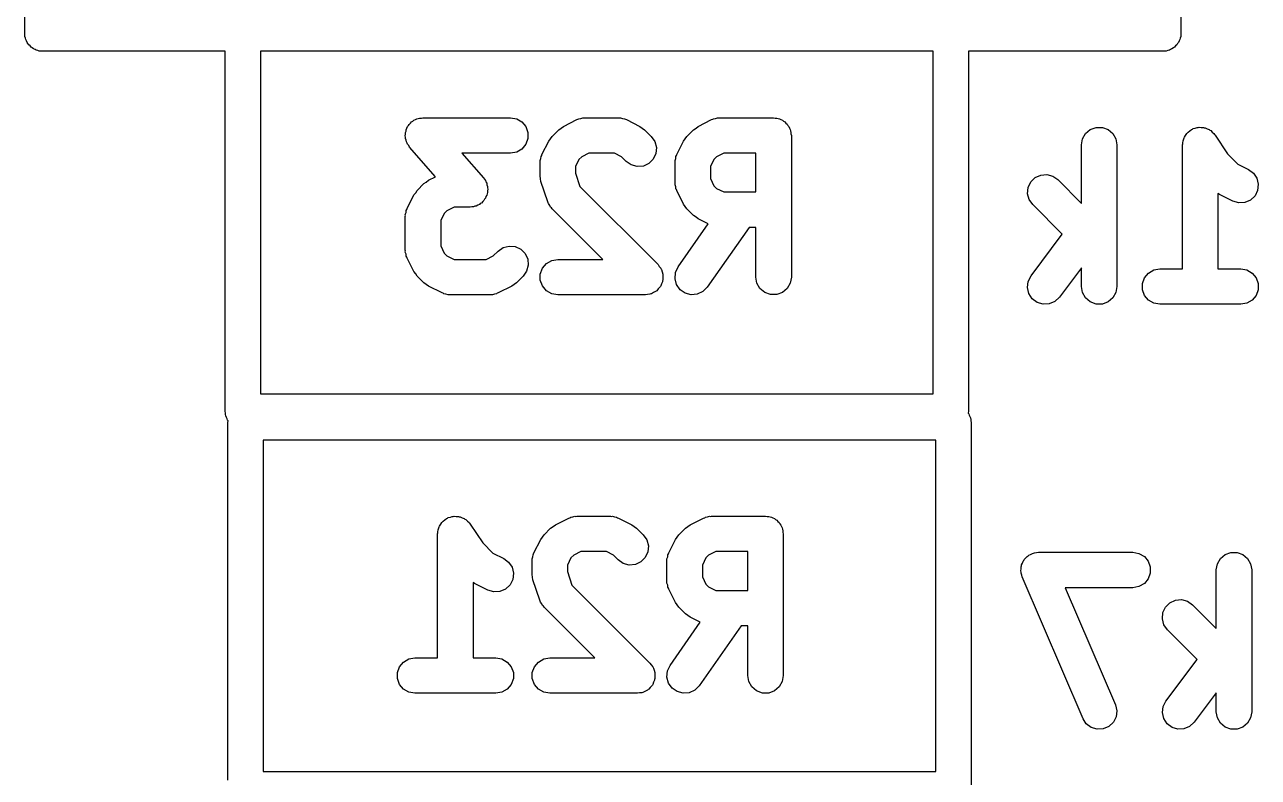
# Model space of a CAD drawing. Extents: x 100 to 214, y -112 to -50.
# Drawn here: x 137.38 to 142.6, y -91.55 to -88.36 of the extents above; entities that cross this region are included whole.
import ezdxf

# ---------------------------------------------------------------- set-up
doc = ezdxf.new("R2010")
doc.units = 0
doc.header["$MEASUREMENT"] = 0
doc.layers.add('BLACK', color=7, linetype='CONTINUOUS')

msp = doc.modelspace()

# ---------------------------------------------------------------- linework, layer by layer
at = {"layer": 'Black'}
for p, q in [((137.375, -88.4), (137.375, -82.4)), ((142.275, -82.4), (142.275, -88.4)), ((137.376, -88.4065), (137.375, -88.4)), ((142.275, -88.4), (142.274, -88.4065)), ((137.376, -88.413), (137.376, -88.4065)), ((137.378, -88.4192), (137.376, -88.413)), ((137.38, -88.4257), (137.378, -88.4192)), ((137.383, -88.4313), (137.38, -88.4257)), ((137.385, -88.4375), (137.383, -88.4313)), ((137.389, -88.4425), (137.385, -88.4375)), ((137.393, -88.4482), (137.389, -88.4425)), ((137.398, -88.4524), (137.393, -88.4482)), ((137.402, -88.4575), (137.398, -88.4524)), ((137.407, -88.4607), (137.402, -88.4575)), ((142.248, -88.4575), (142.243, -88.4607)), ((142.252, -88.4524), (142.248, -88.4575)), ((142.257, -88.4482), (142.252, -88.4524)), ((142.261, -88.4425), (142.257, -88.4482)), ((142.265, -88.4375), (142.261, -88.4425)), ((142.267, -88.4313), (142.265, -88.4375)), ((142.27, -88.4257), (142.267, -88.4313)), ((142.272, -88.4192), (142.27, -88.4257)), ((142.274, -88.413), (142.272, -88.4192)), ((142.274, -88.4065), (142.274, -88.413)), ((137.412, -88.465), (137.407, -88.4607)), ((137.419, -88.4672), (137.412, -88.465)), ((137.424, -88.4705), (137.419, -88.4672)), ((137.431, -88.4716), (137.424, -88.4705)), ((137.437, -88.4739), (137.431, -88.4716)), ((137.444, -88.4739), (137.437, -88.4739)), ((137.45, -88.475), (137.444, -88.4739)), ((138.225, -88.475), (137.45, -88.475)), ((138.225, -90), (138.225, -88.475)), ((141.225, -88.475), (138.375, -88.475)), ((138.375, -88.475), (138.375, -89.925)), ((141.225, -89.925), (141.225, -88.475)), ((142.2, -88.475), (141.375, -88.475)), ((141.375, -88.475), (141.375, -90)), ((142.206, -88.4739), (142.2, -88.475)), ((142.213, -88.4739), (142.206, -88.4739)), ((142.219, -88.4716), (142.213, -88.4739)), ((142.226, -88.4705), (142.219, -88.4716)), ((142.231, -88.4672), (142.226, -88.4705)), ((142.237, -88.465), (142.231, -88.4672)), ((142.243, -88.4607), (142.237, -88.465)), ((139.015, -88.774), (139.02, -88.7711)), ((139.02, -88.7711), (139.024, -88.7673)), ((139.024, -88.7673), (139.031, -88.7646)), ((139.031, -88.7646), (139.037, -88.761)), ((139.037, -88.761), (139.043, -88.7599)), ((139.043, -88.7599), (139.048, -88.7579)), ((139.048, -88.7579), (139.056, -88.7577)), ((139.056, -88.7577), (139.063, -88.7564)), ((139.063, -88.7564), (139.434, -88.7564)), ((139.434, -88.7564), (139.46, -88.761)), ((139.46, -88.761), (139.482, -88.774)), ((139.658, -88.7929), (139.715, -88.7643)), ((139.715, -88.7643), (139.719, -88.7631)), ((139.719, -88.7631), (139.723, -88.761)), ((139.723, -88.761), (139.732, -88.7594)), ((139.732, -88.7594), (139.74, -88.7569)), ((139.74, -88.7569), (139.744, -88.7572)), ((139.744, -88.7572), (139.749, -88.7564)), ((139.749, -88.7564), (139.891, -88.7564)), ((139.891, -88.7564), (139.896, -88.7572)), ((139.896, -88.7572), (139.9, -88.7569)), ((139.9, -88.7569), (139.908, -88.7594)), ((139.908, -88.7594), (139.917, -88.761)), ((139.917, -88.761), (139.921, -88.7631)), ((139.921, -88.7631), (139.925, -88.7643)), ((139.925, -88.7643), (139.982, -88.7929)), ((140.229, -88.7929), (140.286, -88.7643)), ((140.286, -88.7643), (140.291, -88.7631)), ((140.291, -88.7631), (140.294, -88.761)), ((140.294, -88.761), (140.303, -88.7594)), ((140.303, -88.7594), (140.311, -88.7569)), ((140.311, -88.7569), (140.316, -88.7572)), ((140.316, -88.7572), (140.32, -88.7564)), ((140.32, -88.7564), (140.549, -88.7564)), ((140.549, -88.7564), (140.555, -88.7576)), ((140.555, -88.7576), (140.562, -88.7576)), ((140.562, -88.7576), (140.568, -88.7598)), ((140.568, -88.7598), (140.574, -88.761)), ((140.574, -88.761), (140.58, -88.7642)), ((140.58, -88.7642), (140.586, -88.7665)), ((140.586, -88.7665), (140.591, -88.7707)), ((140.591, -88.7707), (140.597, -88.774)), ((138.989, -88.8184), (138.991, -88.813)), ((138.989, -88.8257), (138.989, -88.8184)), ((138.991, -88.813), (138.992, -88.8072)), ((138.992, -88.8072), (138.995, -88.8008)), ((138.995, -88.8008), (138.998, -88.7939)), ((138.998, -88.7939), (139.002, -88.7895)), ((139.002, -88.7895), (139.004, -88.7844)), ((139.004, -88.7844), (139.01, -88.7796)), ((139.01, -88.7796), (139.015, -88.774)), ((139.482, -88.774), (139.499, -88.7939)), ((139.499, -88.7939), (139.508, -88.8184)), ((139.508, -88.8184), (139.508, -88.8445)), ((139.61, -88.8355), (139.638, -88.807)), ((139.638, -88.807), (139.648, -88.8001)), ((139.648, -88.8001), (139.658, -88.7929)), ((139.982, -88.7929), (139.992, -88.8001)), ((139.992, -88.8001), (140.002, -88.807)), ((140.002, -88.807), (140.03, -88.8355)), ((140.181, -88.8355), (140.21, -88.807)), ((140.21, -88.807), (140.22, -88.8001)), ((140.22, -88.8001), (140.229, -88.7929)), ((140.597, -88.774), (140.601, -88.779)), ((140.601, -88.779), (140.606, -88.7832)), ((140.606, -88.7832), (140.609, -88.7889)), ((140.609, -88.7889), (140.614, -88.7939)), ((140.614, -88.7939), (140.616, -88.8001)), ((140.616, -88.8001), (140.619, -88.8058)), ((140.619, -88.8058), (140.62, -88.8122)), ((140.62, -88.8122), (140.622, -88.8184)), ((140.622, -88.8184), (140.622, -88.825)), ((141.858, -88.8458), (141.871, -88.8232)), ((141.871, -88.8232), (141.891, -88.8065)), ((141.891, -88.8065), (141.916, -88.7976)), ((141.916, -88.7976), (141.942, -88.7976)), ((141.942, -88.7976), (141.966, -88.8065)), ((141.966, -88.8065), (141.986, -88.8232)), ((141.986, -88.8232), (141.999, -88.8458)), ((142.295, -88.831), (142.3, -88.8232)), ((142.3, -88.8232), (142.303, -88.8205)), ((142.303, -88.8205), (142.305, -88.8172)), ((142.305, -88.8172), (142.313, -88.8122)), ((142.313, -88.8122), (142.32, -88.8065)), ((142.32, -88.8065), (142.324, -88.8051)), ((142.324, -88.8051), (142.327, -88.8027)), ((142.327, -88.8027), (142.336, -88.8006)), ((142.336, -88.8006), (142.344, -88.7976)), ((142.344, -88.7976), (142.348, -88.7976)), ((142.348, -88.7976), (142.352, -88.7966)), ((142.352, -88.7966), (142.361, -88.7976)), ((142.361, -88.7976), (142.37, -88.7976)), ((142.37, -88.7976), (142.374, -88.799)), ((142.374, -88.799), (142.378, -88.7994)), ((142.378, -88.7994), (142.386, -88.8034)), ((142.386, -88.8034), (142.395, -88.8065)), ((142.395, -88.8065), (142.398, -88.8091)), ((142.398, -88.8091), (142.402, -88.811)), ((142.402, -88.811), (142.408, -88.8175)), ((142.408, -88.8175), (142.415, -88.8232)), ((142.415, -88.8232), (142.417, -88.8268)), ((138.988, -88.833), (138.989, -88.8257)), ((138.989, -88.8387), (138.988, -88.833)), ((138.989, -88.8445), (138.989, -88.8387)), ((138.992, -88.8513), (138.989, -88.8445)), ((138.993, -88.8585), (138.992, -88.8513)), ((138.996, -88.8635), (138.993, -88.8585)), ((138.998, -88.8689), (138.996, -88.8635)), ((139.003, -88.8745), (138.998, -88.8689)), ((139.006, -88.8808), (139.003, -88.8745)), ((139.499, -88.8689), (139.482, -88.8889)), ((139.508, -88.8445), (139.499, -88.8689)), ((139.567, -88.9122), (139.596, -88.855)), ((139.596, -88.855), (139.603, -88.8454)), ((139.603, -88.8454), (139.61, -88.8355)), ((140.03, -88.8355), (140.045, -88.8569)), ((140.045, -88.8569), (140.052, -88.882)), ((140.139, -88.9122), (140.167, -88.855)), ((140.167, -88.855), (140.174, -88.8454)), ((140.174, -88.8454), (140.181, -88.8355)), ((140.622, -88.825), (140.624, -88.8314)), ((140.624, -88.8314), (140.624, -89.4314)), ((141.854, -88.8714), (141.858, -88.8458)), ((141.854, -89.1189), (141.854, -88.8714)), ((141.999, -88.8458), (142.004, -88.8714)), ((142.004, -88.8714), (142.004, -89.4714)), ((142.282, -88.8714), (142.283, -88.8673)), ((142.282, -89.3964), (142.282, -88.8714)), ((142.283, -88.8632), (142.285, -88.8546)), ((142.283, -88.8673), (142.283, -88.8632)), ((142.285, -88.8546), (142.287, -88.8458)), ((142.287, -88.8458), (142.289, -88.8422)), ((142.289, -88.8422), (142.29, -88.8382)), ((142.29, -88.8382), (142.295, -88.831)), ((142.417, -88.8268), (142.42, -88.8298)), ((142.42, -88.8298), (142.473, -88.9094)), ((139.116, -89.0065), (139.006, -88.8808)), ((139.434, -88.9064), (139.228, -88.9064)), ((139.228, -88.9064), (139.319, -89.0106)), ((139.46, -88.9019), (139.434, -88.9064)), ((139.482, -88.8889), (139.46, -88.9019)), ((139.562, -88.9287), (139.564, -88.9201)), ((139.564, -88.9201), (139.566, -88.9163)), ((139.566, -88.9163), (139.567, -88.9122)), ((139.736, -88.9216), (139.724, -88.933)), ((139.766, -88.9064), (139.736, -88.9216)), ((139.874, -88.9064), (139.766, -88.9064)), ((139.904, -88.9216), (139.874, -88.9064)), ((139.924, -88.9416), (139.904, -88.9216)), ((140.05, -88.908), (140.039, -88.9316)), ((140.052, -88.882), (140.05, -88.908)), ((140.134, -88.9287), (140.135, -88.9201)), ((140.135, -88.9201), (140.137, -88.9163)), ((140.137, -88.9163), (140.139, -88.9122)), ((140.307, -88.9216), (140.296, -88.933)), ((140.338, -88.9064), (140.307, -88.9216)), ((140.474, -88.9064), (140.338, -88.9064)), ((140.474, -89.0707), (140.474, -88.9064)), ((142.473, -88.9094), (142.516, -88.9526)), ((139.559, -88.9457), (139.56, -88.9415)), ((139.559, -89.0029), (139.559, -88.9457)), ((139.56, -88.9371), (139.562, -88.9287)), ((139.56, -88.9415), (139.56, -88.9371)), ((139.724, -88.933), (139.709, -88.9634)), ((139.709, -88.9634), (139.709, -88.9907)), ((139.945, -88.9565), (139.924, -88.9416)), ((139.971, -88.9633), (139.945, -88.9565)), ((139.997, -88.961), (139.971, -88.9633)), ((140.02, -88.95), (139.997, -88.961)), ((140.039, -88.9316), (140.02, -88.95)), ((140.131, -88.9371), (140.134, -88.9287)), ((140.131, -88.9415), (140.131, -88.9371)), ((140.131, -88.9457), (140.131, -88.9415)), ((140.131, -89.0314), (140.131, -88.9457)), ((140.296, -88.933), (140.281, -88.9634)), ((140.281, -88.9634), (140.281, -89.0137)), ((142.516, -88.9526), (142.562, -88.9758)), ((142.562, -88.9758), (142.583, -88.9913)), ((139.067, -89.0355), (139.077, -89.0286)), ((139.077, -89.0286), (139.086, -89.0215)), ((139.086, -89.0215), (139.116, -89.0065)), ((139.319, -89.0106), (139.323, -89.0169)), ((139.323, -89.0169), (139.328, -89.0225)), ((139.328, -89.0225), (139.33, -89.0279)), ((139.33, -89.0279), (139.333, -89.0329)), ((139.561, -89.0147), (139.559, -89.0029)), ((139.563, -89.0266), (139.561, -89.0147)), ((139.592, -89.1123), (139.563, -89.0266)), ((139.709, -88.9907), (139.728, -89.0481)), ((140.131, -89.0357), (140.131, -89.0314)), ((140.281, -89.0137), (140.296, -89.0441)), ((141.628, -89.052), (141.639, -89.0284)), ((141.639, -89.0284), (141.657, -89.01)), ((141.657, -89.01), (141.681, -88.999)), ((141.681, -88.999), (141.707, -88.9967)), ((141.707, -88.9967), (141.732, -89.0035)), ((141.732, -89.0035), (141.753, -89.0184)), ((141.753, -89.0184), (141.854, -89.1189)), ((142.583, -88.9913), (142.597, -89.013)), ((142.597, -89.013), (142.603, -89.0384)), ((138.996, -89.1407), (139.024, -89.0836)), ((139.024, -89.0836), (139.032, -89.0739)), ((139.032, -89.0739), (139.038, -89.0641)), ((139.038, -89.0641), (139.067, -89.0355)), ((139.334, -89.0842), (139.33, -89.0906)), ((139.333, -89.0329), (139.334, -89.0401)), ((139.334, -89.0401), (139.337, -89.047)), ((139.335, -89.0785), (139.334, -89.0842)), ((139.337, -89.073), (139.335, -89.0785)), ((139.337, -89.047), (139.337, -89.0528)), ((139.337, -89.0528), (139.338, -89.0584)), ((139.338, -89.0584), (139.337, -89.0657)), ((139.337, -89.0657), (139.337, -89.073)), ((139.728, -89.0481), (140.059, -89.3784)), ((140.131, -89.04), (140.131, -89.0357)), ((140.134, -89.0484), (140.131, -89.04)), ((140.135, -89.0571), (140.134, -89.0484)), ((140.137, -89.0608), (140.135, -89.0571)), ((140.139, -89.065), (140.137, -89.0608)), ((140.167, -89.1221), (140.139, -89.065)), ((140.296, -89.0441), (140.307, -89.0555)), ((140.307, -89.0555), (140.338, -89.0707)), ((140.338, -89.0707), (140.474, -89.0707)), ((141.625, -89.078), (141.628, -89.052)), ((141.632, -89.1031), (141.625, -89.078)), ((142.438, -89.0814), (142.432, -89.0771)), ((142.432, -89.0771), (142.432, -89.3964)), ((142.495, -89.1099), (142.438, -89.0814)), ((142.6, -89.0642), (142.589, -89.0875)), ((142.603, -89.0384), (142.6, -89.0642)), ((139.195, -89.135), (139.164, -89.1502)), ((139.263, -89.135), (139.195, -89.135)), ((139.27, -89.1337), (139.263, -89.135)), ((139.277, -89.1336), (139.27, -89.1337)), ((139.283, -89.1315), (139.277, -89.1336)), ((139.289, -89.1305), (139.283, -89.1315)), ((139.295, -89.1268), (139.289, -89.1305)), ((139.302, -89.1242), (139.295, -89.1268)), ((139.306, -89.1203), (139.302, -89.1242)), ((139.311, -89.1175), (139.306, -89.1203)), ((139.316, -89.1118), (139.311, -89.1175)), ((139.321, -89.107), (139.316, -89.1118)), ((139.324, -89.1019), (139.321, -89.107)), ((139.328, -89.0975), (139.324, -89.1019)), ((139.33, -89.0906), (139.328, -89.0975)), ((139.594, -89.1161), (139.592, -89.1123)), ((139.595, -89.1203), (139.594, -89.1161)), ((139.6, -89.1275), (139.595, -89.1203)), ((139.604, -89.1352), (139.6, -89.1275)), ((139.607, -89.1381), (139.604, -89.1352)), ((140.174, -89.1318), (140.167, -89.1221)), ((140.181, -89.1416), (140.174, -89.1318)), ((141.647, -89.1245), (141.632, -89.1031)), ((141.772, -89.2499), (141.647, -89.1245)), ((142.52, -89.1174), (142.495, -89.1099)), ((142.546, -89.1158), (142.52, -89.1174)), ((142.57, -89.1054), (142.546, -89.1158)), ((142.589, -89.0875), (142.57, -89.1054)), ((138.988, -89.1657), (138.991, -89.1573)), ((138.989, -89.17), (138.988, -89.1657)), ((138.988, -89.1743), (138.989, -89.17)), ((138.988, -89.3171), (138.988, -89.1743)), ((138.991, -89.1573), (138.992, -89.1486)), ((138.992, -89.1486), (138.995, -89.1449)), ((138.995, -89.1449), (138.996, -89.1407)), ((139.153, -89.1616), (139.138, -89.192)), ((139.164, -89.1502), (139.153, -89.1616)), ((139.61, -89.1416), (139.607, -89.1381)), ((139.825, -89.3564), (139.61, -89.1416)), ((140.21, -89.1702), (140.181, -89.1416)), ((140.22, -89.1771), (140.21, -89.1702)), ((140.229, -89.1842), (140.22, -89.1771)), ((140.272, -89.2057), (140.229, -89.1842)), ((139.138, -89.192), (139.138, -89.2994)), ((140.144, -89.3884), (140.272, -89.2057)), ((140.445, -89.2207), (140.267, -89.4744)), ((140.474, -89.2207), (140.445, -89.2207)), ((140.474, -89.4314), (140.474, -89.2207)), ((141.64, -89.4264), (141.772, -89.2499)), ((138.989, -89.3214), (138.988, -89.3171)), ((138.988, -89.3257), (138.989, -89.3214)), ((138.991, -89.3341), (138.988, -89.3257)), ((138.992, -89.3428), (138.991, -89.3341)), ((138.995, -89.3465), (138.992, -89.3428)), ((138.996, -89.3507), (138.995, -89.3465)), ((139.138, -89.2994), (139.153, -89.3299)), ((139.153, -89.3299), (139.164, -89.3412)), ((139.164, -89.3412), (139.195, -89.3564)), ((139.331, -89.3564), (139.361, -89.3412)), ((139.361, -89.3412), (139.381, -89.3213)), ((139.381, -89.3213), (139.403, -89.3063)), ((139.403, -89.3063), (139.428, -89.2996)), ((139.428, -89.2996), (139.454, -89.3018)), ((139.454, -89.3018), (139.477, -89.3128)), ((139.477, -89.3128), (139.496, -89.3313)), ((139.496, -89.3313), (139.507, -89.3549)), ((139.024, -89.4078), (138.996, -89.3507)), ((139.195, -89.3564), (139.331, -89.3564)), ((139.509, -89.3808), (139.502, -89.406)), ((139.507, -89.3549), (139.509, -89.3808)), ((139.56, -89.4184), (139.569, -89.3939)), ((139.569, -89.3939), (139.586, -89.374)), ((139.586, -89.374), (139.609, -89.361)), ((139.609, -89.361), (139.634, -89.3564)), ((139.634, -89.3564), (139.825, -89.3564)), ((140.059, -89.3784), (140.064, -89.3864)), ((140.064, -89.3864), (140.071, -89.3939)), ((140.071, -89.3939), (140.072, -89.397)), ((140.072, -89.397), (140.074, -89.3997)), ((140.133, -89.412), (140.144, -89.3884)), ((141.854, -89.3917), (141.76, -89.5164)), ((141.854, -89.4714), (141.854, -89.3917)), ((142.16, -89.401), (142.186, -89.3964)), ((142.186, -89.3964), (142.282, -89.3964)), ((142.432, -89.3964), (142.529, -89.3964)), ((142.529, -89.3964), (142.554, -89.401)), ((139.032, -89.4175), (139.024, -89.4078)), ((139.038, -89.4273), (139.032, -89.4175)), ((139.067, -89.4559), (139.038, -89.4273)), ((139.487, -89.4273), (139.459, -89.4559)), ((139.502, -89.406), (139.487, -89.4273)), ((139.56, -89.4445), (139.56, -89.4184)), ((139.569, -89.4689), (139.56, -89.4445)), ((140.074, -89.3997), (140.076, -89.4092)), ((140.078, -89.4508), (140.074, -89.4597)), ((140.076, -89.4092), (140.08, -89.4184)), ((140.08, -89.4445), (140.078, -89.4476)), ((140.078, -89.4476), (140.078, -89.4508)), ((140.08, -89.4184), (140.08, -89.4217)), ((140.08, -89.4217), (140.08, -89.4249)), ((140.08, -89.4249), (140.08, -89.4346)), ((140.08, -89.4346), (140.08, -89.4445)), ((140.131, -89.438), (140.133, -89.412)), ((140.138, -89.4631), (140.131, -89.438)), ((140.478, -89.4571), (140.474, -89.4314)), ((140.624, -89.4314), (140.619, -89.4571)), ((141.625, -89.4755), (141.628, -89.4497)), ((141.628, -89.4497), (141.64, -89.4264)), ((142.112, -89.4584), (142.121, -89.4339)), ((142.121, -89.4339), (142.138, -89.414)), ((142.138, -89.414), (142.16, -89.401)), ((142.554, -89.401), (142.577, -89.414)), ((142.577, -89.414), (142.594, -89.4339)), ((142.594, -89.4339), (142.602, -89.4584)), ((139.077, -89.4628), (139.067, -89.4559)), ((139.086, -89.4699), (139.077, -89.4628)), ((139.144, -89.4985), (139.086, -89.4699)), ((139.148, -89.4997), (139.144, -89.4985)), ((139.151, -89.5019), (139.148, -89.4997)), ((139.16, -89.5034), (139.151, -89.5019)), ((139.374, -89.5019), (139.366, -89.5034)), ((139.378, -89.4997), (139.374, -89.5019)), ((139.382, -89.4985), (139.378, -89.4997)), ((139.439, -89.4699), (139.382, -89.4985)), ((139.449, -89.4628), (139.439, -89.4699)), ((139.459, -89.4559), (139.449, -89.4628)), ((139.586, -89.4889), (139.569, -89.4689)), ((139.609, -89.5019), (139.586, -89.4889)), ((139.634, -89.5064), (139.609, -89.5019)), ((140.028, -89.5025), (140.025, -89.5039)), ((140.031, -89.5019), (140.028, -89.5025)), ((140.04, -89.497), (140.031, -89.5019)), ((140.049, -89.4929), (140.04, -89.497)), ((140.051, -89.4905), (140.049, -89.4929)), ((140.054, -89.4889), (140.051, -89.4905)), ((140.06, -89.4814), (140.054, -89.4889)), ((140.067, -89.4744), (140.06, -89.4814)), ((140.069, -89.4715), (140.067, -89.4744)), ((140.071, -89.4689), (140.069, -89.4715)), ((140.074, -89.4597), (140.071, -89.4689)), ((140.153, -89.4845), (140.138, -89.4631)), ((140.174, -89.4994), (140.153, -89.4845)), ((140.199, -89.5061), (140.174, -89.4994)), ((140.249, -89.4929), (140.225, -89.5039)), ((140.267, -89.4744), (140.249, -89.4929)), ((140.491, -89.4796), (140.478, -89.4571)), ((140.511, -89.4964), (140.491, -89.4796)), ((140.536, -89.5053), (140.511, -89.4964)), ((140.586, -89.4964), (140.562, -89.5053)), ((140.606, -89.4796), (140.586, -89.4964)), ((140.619, -89.4571), (140.606, -89.4796)), ((141.631, -89.5009), (141.625, -89.4755)), ((141.645, -89.5227), (141.631, -89.5009)), ((141.858, -89.4971), (141.854, -89.4714)), ((141.871, -89.5196), (141.858, -89.4971)), ((141.999, -89.4971), (141.986, -89.5196)), ((142.004, -89.4714), (141.999, -89.4971)), ((142.112, -89.4845), (142.112, -89.4584)), ((142.121, -89.5089), (142.112, -89.4845)), ((142.602, -89.4845), (142.594, -89.5089)), ((142.602, -89.4584), (142.602, -89.4845)), ((139.169, -89.5059), (139.16, -89.5034)), ((139.173, -89.5057), (139.169, -89.5059)), ((139.177, -89.5064), (139.173, -89.5057)), ((139.349, -89.5064), (139.177, -89.5064)), ((139.353, -89.5057), (139.349, -89.5064)), ((139.357, -89.5059), (139.353, -89.5057)), ((139.366, -89.5034), (139.357, -89.5059)), ((140.006, -89.5064), (139.634, -89.5064)), ((140.015, -89.5047), (140.006, -89.5064)), ((140.025, -89.5039), (140.015, -89.5047)), ((140.225, -89.5039), (140.199, -89.5061)), ((140.562, -89.5053), (140.536, -89.5053)), ((141.666, -89.5383), (141.645, -89.5227)), ((141.691, -89.5459), (141.666, -89.5383)), ((141.717, -89.5445), (141.691, -89.5459)), ((141.741, -89.5342), (141.717, -89.5445)), ((141.76, -89.5164), (141.741, -89.5342)), ((141.891, -89.5364), (141.871, -89.5196)), ((141.916, -89.5453), (141.891, -89.5364)), ((141.942, -89.5453), (141.916, -89.5453)), ((141.966, -89.5364), (141.942, -89.5453)), ((141.986, -89.5196), (141.966, -89.5364)), ((142.138, -89.5289), (142.121, -89.5089)), ((142.16, -89.5419), (142.138, -89.5289)), ((142.186, -89.5464), (142.16, -89.5419)), ((142.529, -89.5464), (142.186, -89.5464)), ((142.554, -89.5419), (142.529, -89.5464)), ((142.577, -89.5289), (142.554, -89.5419)), ((142.594, -89.5089), (142.577, -89.5289)), ((138.375, -89.925), (141.225, -89.925)), ((138.226, -90.0065), (138.225, -90)), ((138.226, -90.013), (138.226, -90.0065)), ((138.228, -90.0192), (138.226, -90.013)), ((138.23, -90.0257), (138.228, -90.0192)), ((138.233, -90.0313), (138.23, -90.0257)), ((141.375, -90), (141.374, -90.0065)), ((141.374, -90.0065), (141.374, -90.007)), ((141.374, -90.007), (141.376, -90.0095)), ((141.376, -90.0095), (141.378, -90.0157)), ((141.378, -90.0157), (141.381, -90.0213)), ((141.381, -90.0213), (141.383, -90.0278)), ((138.235, -90.0375), (138.233, -90.0313)), ((138.237, -90.04), (138.235, -90.0375)), ((138.236, -90.047), (138.237, -90.0405)), ((138.236, -91.5614), (138.236, -90.047)), ((138.237, -90.0405), (138.237, -90.04)), ((141.383, -90.0278), (141.385, -90.034)), ((141.385, -90.034), (141.385, -90.0405)), ((141.385, -90.0405), (141.386, -90.047)), ((141.386, -90.047), (141.386, -91.647)), ((138.386, -90.122), (138.386, -91.525)), ((141.236, -90.122), (138.386, -90.122)), ((141.236, -91.525), (141.236, -90.122)), ((139.191, -90.4446), (139.195, -90.4436)), ((139.195, -90.4436), (139.204, -90.4446)), ((139.698, -90.4464), (139.706, -90.4439)), ((139.706, -90.4439), (139.71, -90.4442)), ((139.71, -90.4442), (139.715, -90.4434)), ((139.715, -90.4434), (139.857, -90.4434)), ((139.857, -90.4434), (139.862, -90.4442)), ((139.862, -90.4442), (139.866, -90.4439)), ((139.866, -90.4439), (139.874, -90.4464)), ((140.269, -90.4464), (140.277, -90.4439)), ((140.277, -90.4439), (140.282, -90.4442)), ((140.282, -90.4442), (140.286, -90.4434)), ((140.286, -90.4434), (140.515, -90.4434)), ((140.515, -90.4434), (140.521, -90.4446)), ((139.128, -90.5016), (139.13, -90.4928)), ((139.13, -90.4928), (139.132, -90.4892)), ((139.132, -90.4892), (139.133, -90.4852)), ((139.133, -90.4852), (139.138, -90.478)), ((139.138, -90.478), (139.143, -90.4702)), ((139.143, -90.4702), (139.146, -90.4675)), ((139.146, -90.4675), (139.148, -90.4642)), ((139.148, -90.4642), (139.156, -90.4592)), ((139.156, -90.4592), (139.163, -90.4535)), ((139.163, -90.4535), (139.167, -90.4521)), ((139.167, -90.4521), (139.17, -90.4497)), ((139.17, -90.4497), (139.179, -90.4476)), ((139.179, -90.4476), (139.187, -90.4446)), ((139.187, -90.4446), (139.191, -90.4446)), ((139.204, -90.4446), (139.213, -90.4446)), ((139.213, -90.4446), (139.217, -90.446)), ((139.217, -90.446), (139.221, -90.4464)), ((139.221, -90.4464), (139.229, -90.4504)), ((139.229, -90.4504), (139.238, -90.4535)), ((139.238, -90.4535), (139.241, -90.4561)), ((139.241, -90.4561), (139.245, -90.458)), ((139.245, -90.458), (139.251, -90.4645)), ((139.251, -90.4645), (139.258, -90.4702)), ((139.258, -90.4702), (139.26, -90.4738)), ((139.26, -90.4738), (139.263, -90.4768)), ((139.263, -90.4768), (139.316, -90.5564)), ((139.576, -90.5225), (139.604, -90.494)), ((139.604, -90.494), (139.614, -90.4871)), ((139.614, -90.4871), (139.624, -90.4799)), ((139.624, -90.4799), (139.681, -90.4513)), ((139.681, -90.4513), (139.685, -90.4501)), ((139.685, -90.4501), (139.689, -90.448)), ((139.689, -90.448), (139.698, -90.4464)), ((139.874, -90.4464), (139.883, -90.448)), ((139.883, -90.448), (139.887, -90.4501)), ((139.887, -90.4501), (139.891, -90.4513)), ((139.891, -90.4513), (139.948, -90.4799)), ((139.948, -90.4799), (139.958, -90.4871)), ((139.958, -90.4871), (139.968, -90.494)), ((139.968, -90.494), (139.996, -90.5225)), ((140.147, -90.5225), (140.176, -90.494)), ((140.176, -90.494), (140.186, -90.4871)), ((140.186, -90.4871), (140.195, -90.4799)), ((140.195, -90.4799), (140.252, -90.4513)), ((140.252, -90.4513), (140.257, -90.4501)), ((140.257, -90.4501), (140.26, -90.448)), ((140.26, -90.448), (140.269, -90.4464)), ((140.521, -90.4446), (140.528, -90.4446)), ((140.528, -90.4446), (140.534, -90.4468)), ((140.534, -90.4468), (140.54, -90.448)), ((140.54, -90.448), (140.546, -90.4512)), ((140.546, -90.4512), (140.552, -90.4535)), ((140.552, -90.4535), (140.557, -90.4577)), ((140.557, -90.4577), (140.563, -90.461)), ((140.563, -90.461), (140.567, -90.466)), ((140.567, -90.466), (140.572, -90.4702)), ((140.572, -90.4702), (140.575, -90.4759)), ((140.575, -90.4759), (140.58, -90.4809)), ((140.58, -90.4809), (140.582, -90.4871)), ((140.582, -90.4871), (140.585, -90.4928)), ((140.585, -90.4928), (140.586, -90.4992)), ((139.125, -90.5184), (139.126, -90.5143)), ((139.125, -91.0434), (139.125, -90.5184)), ((139.126, -90.5102), (139.128, -90.5016)), ((139.126, -90.5143), (139.126, -90.5102)), ((139.533, -90.5992), (139.562, -90.542)), ((139.562, -90.542), (139.569, -90.5324)), ((139.569, -90.5324), (139.576, -90.5225)), ((139.996, -90.5225), (140.011, -90.5439)), ((140.011, -90.5439), (140.018, -90.569)), ((140.105, -90.5992), (140.133, -90.542)), ((140.133, -90.542), (140.14, -90.5324)), ((140.14, -90.5324), (140.147, -90.5225)), ((140.586, -90.4992), (140.588, -90.5054)), ((140.588, -90.5054), (140.588, -90.512)), ((140.588, -90.512), (140.59, -90.5184)), ((140.59, -90.5184), (140.59, -91.1184)), ((139.316, -90.5564), (139.359, -90.5996)), ((139.359, -90.5996), (139.405, -90.6228)), ((139.532, -90.6033), (139.533, -90.5992)), ((139.732, -90.5934), (139.702, -90.6086)), ((139.84, -90.5934), (139.732, -90.5934)), ((139.87, -90.6086), (139.84, -90.5934)), ((140.016, -90.595), (140.005, -90.6186)), ((140.018, -90.569), (140.016, -90.595)), ((140.103, -90.6033), (140.105, -90.5992)), ((140.304, -90.5934), (140.273, -90.6086)), ((140.44, -90.5934), (140.304, -90.5934)), ((140.44, -90.7577), (140.44, -90.5934)), ((141.638, -90.6053), (141.646, -90.601)), ((141.646, -90.601), (141.65, -90.6002)), ((141.65, -90.6002), (141.654, -90.5984)), ((141.654, -90.5984), (141.663, -90.5979)), ((141.663, -90.5979), (141.671, -90.5964)), ((141.671, -90.5964), (142.071, -90.5964)), ((142.071, -90.5964), (142.097, -90.601)), ((142.097, -90.601), (142.12, -90.614)), ((142.463, -90.6065), (142.487, -90.5976)), ((142.487, -90.5976), (142.513, -90.5976)), ((142.513, -90.5976), (142.537, -90.6065)), ((139.405, -90.6228), (139.426, -90.6383)), ((139.426, -90.6383), (139.441, -90.66)), ((139.525, -90.6327), (139.526, -90.6285)), ((139.525, -90.6899), (139.525, -90.6327)), ((139.526, -90.6241), (139.528, -90.6157)), ((139.526, -90.6285), (139.526, -90.6241)), ((139.528, -90.6157), (139.53, -90.6071)), ((139.53, -90.6071), (139.532, -90.6033)), ((139.69, -90.62), (139.675, -90.6504)), ((139.675, -90.6504), (139.675, -90.6777)), ((139.702, -90.6086), (139.69, -90.62)), ((139.89, -90.6286), (139.87, -90.6086)), ((139.911, -90.6435), (139.89, -90.6286)), ((139.937, -90.6503), (139.911, -90.6435)), ((139.963, -90.648), (139.937, -90.6503)), ((139.986, -90.637), (139.963, -90.648)), ((140.005, -90.6186), (139.986, -90.637)), ((140.097, -90.6241), (140.1, -90.6157)), ((140.097, -90.6285), (140.097, -90.6241)), ((140.097, -90.6327), (140.097, -90.6285)), ((140.097, -90.7184), (140.097, -90.6327)), ((140.1, -90.6157), (140.101, -90.6071)), ((140.101, -90.6071), (140.103, -90.6033)), ((140.262, -90.62), (140.247, -90.6504)), ((140.247, -90.6504), (140.247, -90.7007)), ((140.273, -90.6086), (140.262, -90.62)), ((141.599, -90.6542), (141.6, -90.6497)), ((141.6, -90.6497), (141.604, -90.642)), ((141.604, -90.642), (141.606, -90.6339)), ((141.606, -90.6339), (141.609, -90.6305)), ((141.609, -90.6305), (141.611, -90.6265)), ((141.611, -90.6265), (141.618, -90.6206)), ((141.618, -90.6206), (141.623, -90.614)), ((141.623, -90.614), (141.627, -90.6117)), ((141.627, -90.6117), (141.63, -90.6087)), ((141.63, -90.6087), (141.638, -90.6053)), ((142.12, -90.614), (142.136, -90.6339)), ((142.136, -90.6339), (142.145, -90.6584)), ((142.425, -90.6714), (142.43, -90.6458)), ((142.43, -90.6458), (142.443, -90.6232)), ((142.443, -90.6232), (142.463, -90.6065)), ((142.537, -90.6065), (142.557, -90.6232)), ((142.557, -90.6232), (142.57, -90.6458)), ((142.57, -90.6458), (142.575, -90.6714)), ((139.441, -90.66), (139.447, -90.6854)), ((139.447, -90.6854), (139.444, -90.7112)), ((139.527, -90.7017), (139.525, -90.6899)), ((139.529, -90.7136), (139.527, -90.7017)), ((139.675, -90.6777), (139.694, -90.7351)), ((140.247, -90.7007), (140.262, -90.7311)), ((141.597, -90.6756), (141.598, -90.667)), ((141.598, -90.68), (141.597, -90.6756)), ((141.598, -90.6584), (141.599, -90.6542)), ((141.598, -90.667), (141.598, -90.6584)), ((141.598, -90.6845), (141.598, -90.68)), ((141.601, -90.6926), (141.598, -90.6845)), ((141.602, -90.701), (141.601, -90.6926)), ((141.86, -91.301), (141.602, -90.701)), ((142.145, -90.6845), (142.136, -90.7089)), ((142.145, -90.6584), (142.145, -90.6845)), ((142.425, -90.9189), (142.425, -90.6714)), ((142.575, -90.6714), (142.575, -91.2714)), ((139.281, -90.7284), (139.275, -90.7241)), ((139.275, -90.7241), (139.275, -91.0434)), ((139.338, -90.7569), (139.281, -90.7284)), ((139.363, -90.7644), (139.338, -90.7569)), ((139.413, -90.7524), (139.389, -90.7628)), ((139.432, -90.7345), (139.413, -90.7524)), ((139.444, -90.7112), (139.432, -90.7345)), ((139.558, -90.7993), (139.529, -90.7136)), ((139.694, -90.7351), (140.025, -91.0654)), ((140.097, -90.7227), (140.097, -90.7184)), ((140.097, -90.727), (140.097, -90.7227)), ((140.1, -90.7354), (140.097, -90.727)), ((140.101, -90.7441), (140.1, -90.7354)), ((140.103, -90.7478), (140.101, -90.7441)), ((140.105, -90.752), (140.103, -90.7478)), ((140.133, -90.8091), (140.105, -90.752)), ((140.262, -90.7311), (140.273, -90.7425)), ((140.273, -90.7425), (140.304, -90.7577)), ((140.304, -90.7577), (140.44, -90.7577)), ((142.071, -90.7464), (141.785, -90.7464)), ((141.785, -90.7464), (141.998, -91.2419)), ((142.097, -90.7419), (142.071, -90.7464)), ((142.12, -90.7289), (142.097, -90.7419)), ((142.136, -90.7089), (142.12, -90.7289)), ((139.389, -90.7628), (139.363, -90.7644)), ((139.56, -90.8031), (139.558, -90.7993)), ((139.561, -90.8073), (139.56, -90.8031)), ((139.566, -90.8145), (139.561, -90.8073)), ((140.14, -90.8188), (140.133, -90.8091)), ((142.21, -90.8284), (142.228, -90.81)), ((142.228, -90.81), (142.252, -90.799)), ((142.252, -90.799), (142.278, -90.7967)), ((142.278, -90.7967), (142.303, -90.8035)), ((142.303, -90.8035), (142.324, -90.8184)), ((139.57, -90.8222), (139.566, -90.8145)), ((139.573, -90.8251), (139.57, -90.8222)), ((139.576, -90.8286), (139.573, -90.8251)), ((139.791, -91.0434), (139.576, -90.8286)), ((140.147, -90.8286), (140.14, -90.8188)), ((140.176, -90.8572), (140.147, -90.8286)), ((140.186, -90.8641), (140.176, -90.8572)), ((142.197, -90.878), (142.199, -90.852)), ((142.199, -90.852), (142.21, -90.8284)), ((142.324, -90.8184), (142.425, -90.9189)), ((140.11, -91.0754), (140.238, -90.8927)), ((140.195, -90.8712), (140.186, -90.8641)), ((140.238, -90.8927), (140.195, -90.8712)), ((140.411, -90.9077), (140.233, -91.1614)), ((140.44, -90.9077), (140.411, -90.9077)), ((140.44, -91.1184), (140.44, -90.9077)), ((142.203, -90.9031), (142.197, -90.878)), ((142.218, -90.9245), (142.203, -90.9031)), ((142.344, -91.0499), (142.218, -90.9245)), ((138.964, -91.0809), (138.981, -91.061)), ((138.981, -91.061), (139.003, -91.048)), ((139.003, -91.048), (139.029, -91.0434)), ((139.029, -91.0434), (139.125, -91.0434)), ((139.275, -91.0434), (139.372, -91.0434)), ((139.372, -91.0434), (139.397, -91.048)), ((139.397, -91.048), (139.42, -91.061)), ((139.42, -91.061), (139.437, -91.0809)), ((139.535, -91.0809), (139.552, -91.061)), ((139.552, -91.061), (139.575, -91.048)), ((139.575, -91.048), (139.6, -91.0434)), ((139.6, -91.0434), (139.791, -91.0434)), ((140.025, -91.0654), (140.03, -91.0734)), ((142.211, -91.2264), (142.344, -91.0499)), ((138.955, -91.1054), (138.964, -91.0809)), ((138.955, -91.1315), (138.955, -91.1054)), ((139.437, -91.0809), (139.446, -91.1054)), ((139.446, -91.1054), (139.446, -91.1315)), ((139.526, -91.1054), (139.535, -91.0809)), ((139.526, -91.1315), (139.526, -91.1054)), ((140.03, -91.0734), (140.037, -91.0809)), ((140.037, -91.0809), (140.038, -91.084)), ((140.038, -91.084), (140.04, -91.0867)), ((140.04, -91.0867), (140.042, -91.0962)), ((140.042, -91.0962), (140.046, -91.1054)), ((140.046, -91.1054), (140.046, -91.1087)), ((140.046, -91.1087), (140.046, -91.1119)), ((140.046, -91.1119), (140.046, -91.1216)), ((140.046, -91.1216), (140.046, -91.1315)), ((140.097, -91.125), (140.099, -91.099)), ((140.099, -91.099), (140.11, -91.0754)), ((140.444, -91.1441), (140.44, -91.1184)), ((140.59, -91.1184), (140.585, -91.1441)), ((138.964, -91.1559), (138.955, -91.1315)), ((138.981, -91.1759), (138.964, -91.1559)), ((139.003, -91.1889), (138.981, -91.1759)), ((139.42, -91.1759), (139.397, -91.1889)), ((139.437, -91.1559), (139.42, -91.1759)), ((139.446, -91.1315), (139.437, -91.1559)), ((139.535, -91.1559), (139.526, -91.1315)), ((139.552, -91.1759), (139.535, -91.1559)), ((139.575, -91.1889), (139.552, -91.1759)), ((140.02, -91.1759), (140.017, -91.1775)), ((140.026, -91.1684), (140.02, -91.1759)), ((140.033, -91.1614), (140.026, -91.1684)), ((140.035, -91.1585), (140.033, -91.1614)), ((140.037, -91.1559), (140.035, -91.1585)), ((140.04, -91.1467), (140.037, -91.1559)), ((140.044, -91.1378), (140.04, -91.1467)), ((140.046, -91.1315), (140.044, -91.1346)), ((140.044, -91.1346), (140.044, -91.1378)), ((140.104, -91.1501), (140.097, -91.125)), ((140.119, -91.1715), (140.104, -91.1501)), ((140.14, -91.1864), (140.119, -91.1715)), ((140.233, -91.1614), (140.215, -91.1799)), ((140.457, -91.1666), (140.444, -91.1441)), ((140.477, -91.1834), (140.457, -91.1666)), ((140.572, -91.1666), (140.552, -91.1834)), ((140.585, -91.1441), (140.572, -91.1666)), ((139.029, -91.1934), (139.003, -91.1889)), ((139.372, -91.1934), (139.029, -91.1934)), ((139.397, -91.1889), (139.372, -91.1934)), ((139.6, -91.1934), (139.575, -91.1889)), ((139.972, -91.1934), (139.6, -91.1934)), ((139.981, -91.1917), (139.972, -91.1934)), ((139.991, -91.1909), (139.981, -91.1917)), ((139.994, -91.1895), (139.991, -91.1909)), ((139.997, -91.1889), (139.994, -91.1895)), ((140.006, -91.184), (139.997, -91.1889)), ((140.015, -91.1799), (140.006, -91.184)), ((140.017, -91.1775), (140.015, -91.1799)), ((140.165, -91.1931), (140.14, -91.1864)), ((140.191, -91.1909), (140.165, -91.1931)), ((140.215, -91.1799), (140.191, -91.1909)), ((140.502, -91.1923), (140.477, -91.1834)), ((140.528, -91.1923), (140.502, -91.1923)), ((140.552, -91.1834), (140.528, -91.1923)), ((142.2, -91.2497), (142.211, -91.2264)), ((142.425, -91.1917), (142.331, -91.3164)), ((142.425, -91.2714), (142.425, -91.1917)), ((141.998, -91.2419), (142.003, -91.2672)), ((142.003, -91.2672), (142, -91.2931)), ((142.197, -91.2755), (142.2, -91.2497)), ((142.202, -91.3009), (142.197, -91.2755)), ((142.43, -91.2971), (142.425, -91.2714)), ((142.575, -91.2714), (142.57, -91.2971)), ((141.874, -91.3228), (141.86, -91.301)), ((141.895, -91.3384), (141.874, -91.3228)), ((141.989, -91.3164), (141.97, -91.3342)), ((142, -91.2931), (141.989, -91.3164)), ((142.217, -91.3227), (142.202, -91.3009)), ((142.238, -91.3383), (142.217, -91.3227)), ((142.331, -91.3164), (142.312, -91.3342)), ((142.443, -91.3196), (142.43, -91.2971)), ((142.463, -91.3364), (142.443, -91.3196)), ((142.557, -91.3196), (142.537, -91.3364)), ((142.57, -91.2971), (142.557, -91.3196)), ((141.92, -91.3459), (141.895, -91.3384)), ((141.946, -91.3444), (141.92, -91.3459)), ((141.97, -91.3342), (141.946, -91.3444)), ((142.262, -91.3459), (142.238, -91.3383)), ((142.288, -91.3445), (142.262, -91.3459)), ((142.312, -91.3342), (142.288, -91.3445)), ((142.487, -91.3453), (142.463, -91.3364)), ((142.513, -91.3453), (142.487, -91.3453)), ((142.537, -91.3364), (142.513, -91.3453)), ((138.386, -91.525), (141.236, -91.525))]:
    msp.add_line(p, q, dxfattribs=at)

doc.saveas('drawing.dxf')
